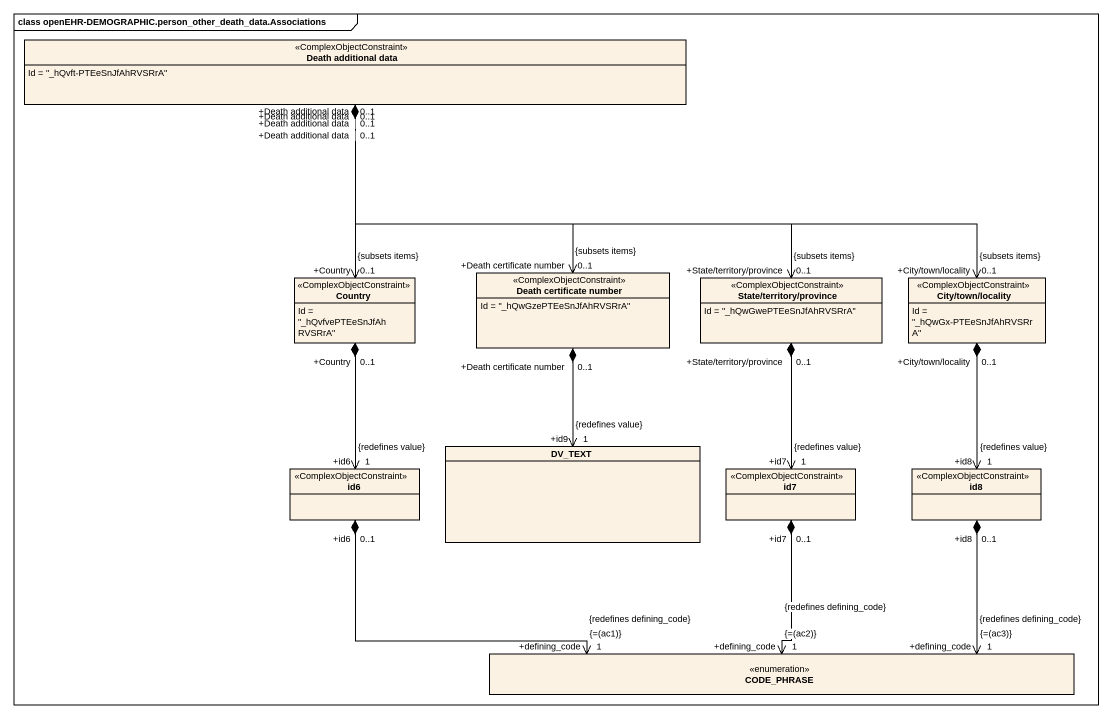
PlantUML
@startuml
mainframe class openEHR-DEMOGRAPHIC.person_other_death_data.Associations
hide circle
hide empty members
class "Death additional data" as Death_additional_data <<ComplexObjectConstraint>> {
  Id = "_hQvft-PTEeSnJfAhRVSRrA"
}
class Country <<ComplexObjectConstraint>> {
  Id = "_hQvfvePTEeSnJfAhRVSRrA"
}
class "Death certificate number" as Death_certificate_number <<ComplexObjectConstraint>> {
  Id = "_hQwGzePTEeSnJfAhRVSRrA"
}
class "State/territory/province" as State_territory_province <<ComplexObjectConstraint>> {
  Id = "_hQwGwePTEeSnJfAhRVSRrA"
}
class "City/town/locality" as City_town_locality <<ComplexObjectConstraint>> {
  Id = "_hQwGx-PTEeSnJfAhRVSRrA"
}
class id6 <<ComplexObjectConstraint>>
class DV_TEXT
class id7 <<ComplexObjectConstraint>>
class id8 <<ComplexObjectConstraint>>
enum CODE_PHRASE
Death_additional_data "+Death additional data\n0..1" *--> "+Country\n0..1\n{subsets items}" Country
Death_additional_data "+Death additional data\n0..1" *--> "+Death certificate number\n0..1\n{subsets items}" Death_certificate_number
Death_additional_data "+Death additional data\n0..1" *-right-> "+State/territory/province\n0..1\n{subsets items}" State_territory_province
Death_additional_data "+Death additional data\n0..1" *-right-> "+City/town/locality\n0..1\n{subsets items}" City_town_locality
Country "+Country\n0..1" *--> "+id6\n1\n{redefines value}" id6
Death_certificate_number "+Death certificate number\n0..1" *--> "+id9\n1\n{redefines value}" DV_TEXT
State_territory_province "+State/territory/province\n0..1" *--> "+id7\n1\n{redefines value}" id7
City_town_locality "+City/town/locality\n0..1" *--> "+id8\n1\n{redefines value}" id8
id6 "+id6\n0..1" *-right-> "+defining_code\n1\n{=(ac1)}\n{redefines defining_code}" CODE_PHRASE
id7 "+id7\n0..1" *--> "+defining_code\n1\n{=(ac2)}\n{redefines defining_code}" CODE_PHRASE
id8 "+id8\n0..1" *--> "+defining_code\n1\n{=(ac3)}\n{redefines defining_code}" CODE_PHRASE
@enduml
